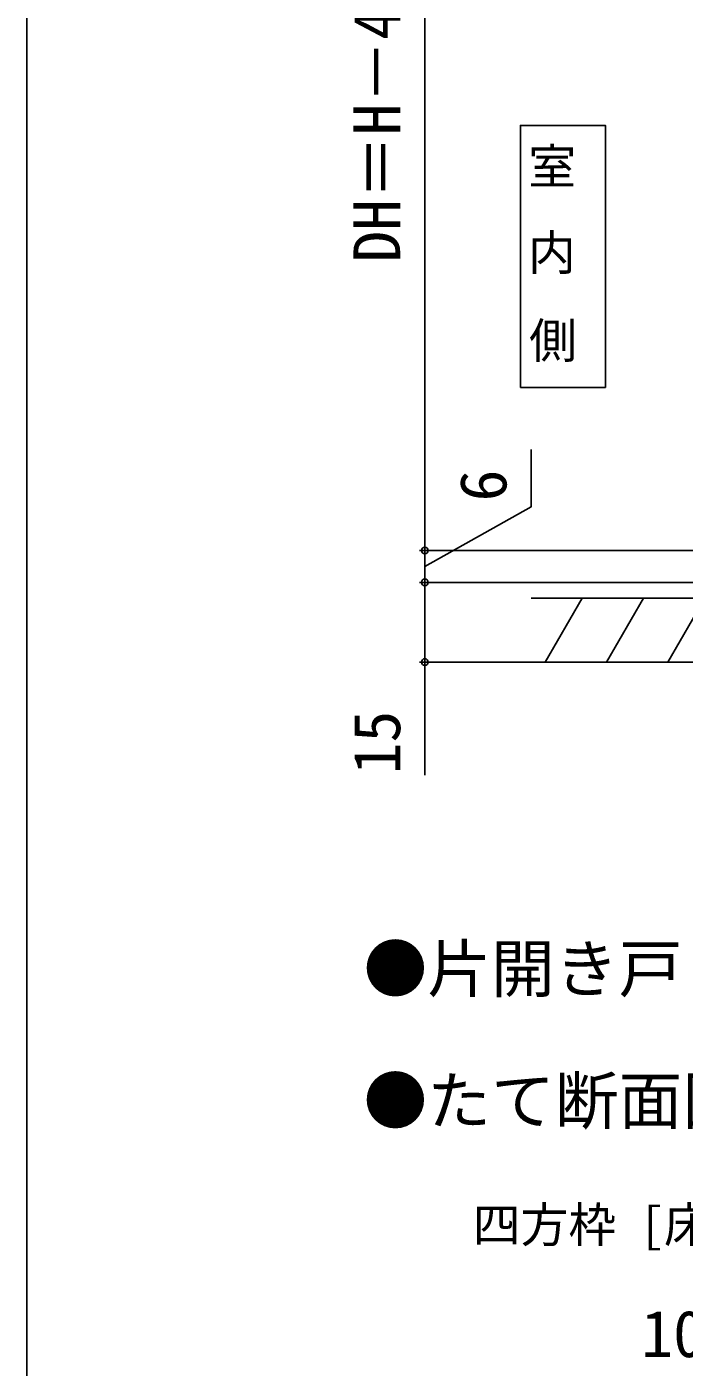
# Model space of a CAD drawing. Units: millimetres, scale not verified. Extents: x -525 to 525, y -783 to 779.
# Drawn here: x -525 to -401.3, y 113.8 to 366 of the extents above; entities that cross this region are included whole.
import ezdxf
from ezdxf.enums import TextEntityAlignment as Align

# ---------------------------------------------------------------- set-up
doc = ezdxf.new("R2010")
doc.units = ezdxf.units.MM
doc.header["$LTSCALE"] = 4
for name, color, linetype in [('0-2_USER1', 3, 'Continuous'), ('0-7_YKK_D', 6, 'Continuous'), ('0-8_YKK_ZWAK', 7, 'Continuous'), ('0-9_YSS_K', 3, 'Continuous')]:
    doc.layers.add(name, color=color, linetype=linetype)
doc.styles.add('ＭＳ ゴシック', font='')
doc.styles.get('ＭＳ ゴシック').set_extended_font_data('MS Gothic')

msp = doc.modelspace()

# ---------------------------------------------------------------- linework, layer by layer
at = {"layer": '0-2_USER1'}
msp.add_lwpolyline([(-432.113, 298.181), (-416.113, 298.181), (-416.113, 347.476), (-432.113, 347.476)], close=True, dxfattribs=at)
at = {"layer": '0-7_YKK_D'}
for p, q in [((-450.093, 267.476), (-450.093, 462.476)), ((-389.613, 267.476), (-451.093, 267.476)), ((-389.613, 267.476), (-451.093, 267.476)), ((-450.093, 267.476), (-450.093, 261.476)), ((-396.013, 261.476), (-451.093, 261.476)), ((-396.013, 261.476), (-451.093, 261.476)), ((-402.513, 246.476), (-451.093, 246.476))]:
    msp.add_line(p, q, dxfattribs=at)
for points in [[(-450.093, 264.476), (-430.093, 275.667), (-430.093, 286.486)], [(-450.093, 261.476), (-450.093, 246.476), (-450.093, 225.198)]]:
    msp.add_lwpolyline(points, dxfattribs=at)
for centre in [(-450.093, 267.476), (-450.093, 267.476), (-450.093, 261.476), (-450.093, 261.476), (-450.093, 246.476)]:
    msp.add_circle(centre, 0.637, dxfattribs=at)
at = {"layer": '0-8_YKK_ZWAK'}
msp.add_line((-525, 746.7), (-525, -783.3), dxfattribs=at)
at = {"layer": '0-9_YSS_K'}
for p, q in [((-430.093, 258.476), (-397.013, 258.476)), ((-427.433, 246.476), (-420.505, 258.476)), ((-415.886, 246.476), (-408.958, 258.476)), ((-404.339, 246.476), (-397.411, 258.476)), ((-430.093, 246.476), (-397.013, 246.476))]:
    msp.add_line(p, q, dxfattribs=at)

# ---------------------------------------------------------------- texts
at = {"layer": '0-2_USER1', "style": 'ＭＳ ゴシック'}
for s, height, p in [('室', 6.598, (-430.633, 334.479)), ('内', 6.598, (-430.684, 318.252)), ('側', 6.598, (-430.479, 301.718)), ('●片開き戸', 8.798, (-461.636, 181.733)), ('●たて断面図', 8.798, (-461.636, 156.902)), ('四方枠 [床後貼]', 6.598, (-441.076, 135.295))]:
    msp.add_text(s, height=height, dxfattribs=at).set_placement(p, align=Align.BOTTOM_LEFT)
at = {"layer": '0-7_YKK_D', "style": 'ＭＳ ゴシック'}
for s, p in [('DH＝H－44', (-452.093, 321.646)), ('6', (-432.093, 276.713)), ('15', (-452.093, 225.357))]:
    msp.add_text(s, height=8.798, rotation=90, dxfattribs=at).set_placement(p, align=Align.BOTTOM_LEFT)
msp.add_text('10.5', height=8.798, dxfattribs=at).set_placement((-409.346, 113.018), align=Align.BOTTOM_LEFT)

doc.saveas('drawing.dxf')
